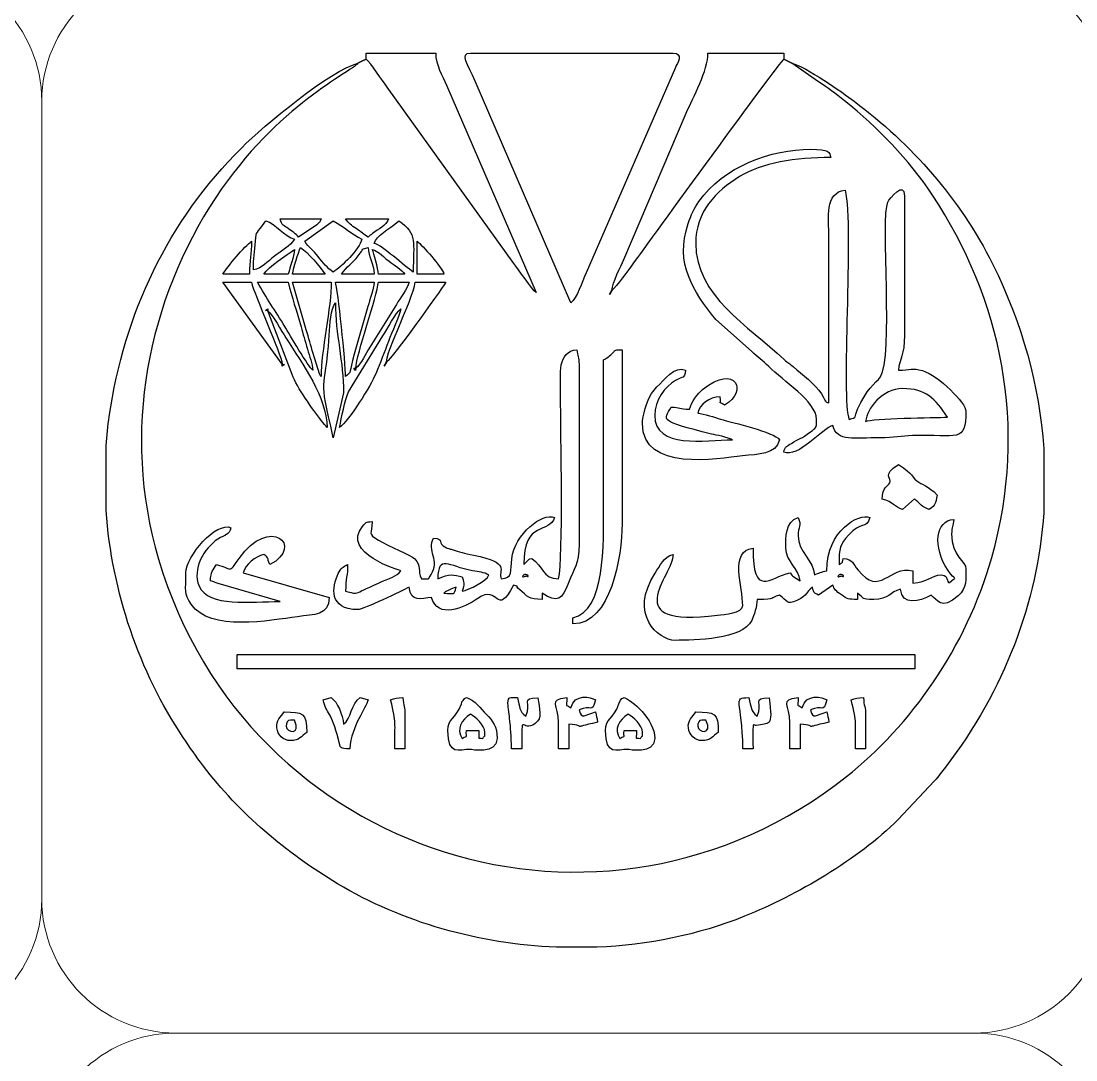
# Model space of a CAD drawing. Header units: millimetres. Extents: x -591 to 604, y 170 to 320.
# Drawn here: x 304.61 to 353.87, y 219.02 to 267.56 of the extents above; entities that cross this region are included whole.
import ezdxf

# ---------------------------------------------------------------- set-up
doc = ezdxf.new("R2010")
doc.units = ezdxf.units.MM
doc.header["$MEASUREMENT"] = 0
doc.layers.add('Layer 1', color=7, linetype='Continuous')

msp = doc.modelspace()

# ---------------------------------------------------------------- linework, layer by layer
at = {"layer": 'Layer 1', "color": 250, "lineweight": 18}
for points in [[(262.0292, 270.0725), (262.0292, 270.0725), (299.3166, 270.0725), (299.3166, 270.0725), (302.7625, 270.0725), (305.5729, 267.2621), (305.5729, 263.8162), (305.5729, 263.8162), (305.5729, 226.5288), (305.5729, 226.5288), (305.5729, 223.0829), (302.7625, 220.2725), (299.3166, 220.2725), (299.3166, 220.2725), (262.0292, 220.2725), (262.0292, 220.2725), (258.5833, 220.2725), (255.7729, 223.0829), (255.7729, 226.5288), (255.7729, 226.5288), (255.7729, 263.8162), (255.7729, 263.8162), (255.7729, 267.2621), (258.5833, 270.0725), (262.0292, 270.0725)], [(311.8292, 270.0725), (311.8292, 270.0725), (349.1166, 270.0725), (349.1166, 270.0725), (352.5625, 270.0725), (355.3729, 267.2621), (355.3729, 263.8162), (355.3729, 263.8162), (355.3729, 226.5288), (355.3729, 226.5288), (355.3729, 223.0829), (352.5625, 220.2725), (349.1166, 220.2725), (349.1166, 220.2725), (311.8292, 220.2725), (311.8292, 220.2725), (308.3833, 220.2725), (305.5729, 223.0829), (305.5729, 226.5288), (305.5729, 226.5288), (305.5729, 263.8162), (305.5729, 263.8162), (305.5729, 267.2621), (308.3833, 270.0725), (311.8292, 270.0725)], [(262.0292, 220.2725), (262.0292, 220.2725), (299.3166, 220.2725), (299.3166, 220.2725), (302.7625, 220.2725), (305.5729, 217.4621), (305.5729, 214.0162), (305.5729, 214.0162), (305.5729, 176.7288), (305.5729, 176.7288), (305.5729, 173.2829), (302.7625, 170.4725), (299.3166, 170.4725), (299.3166, 170.4725), (262.0292, 170.4725), (262.0292, 170.4725), (258.5833, 170.4725), (255.7729, 173.2829), (255.7729, 176.7288), (255.7729, 176.7288), (255.7729, 214.0162), (255.7729, 214.0162), (255.7729, 217.4621), (258.5833, 220.2725), (262.0292, 220.2725)], [(311.8292, 220.2725), (311.8292, 220.2725), (349.1166, 220.2725), (349.1166, 220.2725), (352.5625, 220.2725), (355.3729, 217.4621), (355.3729, 214.0162), (355.3729, 214.0162), (355.3729, 176.7288), (355.3729, 176.7288), (355.3729, 173.2829), (352.5625, 170.4725), (349.1166, 170.4725), (349.1166, 170.4725), (311.8292, 170.4725), (311.8292, 170.4725), (308.3833, 170.4725), (305.5729, 173.2829), (305.5729, 176.7288), (305.5729, 176.7288), (305.5729, 214.0162), (305.5729, 214.0162), (305.5729, 217.4621), (308.3833, 220.2725), (311.8292, 220.2725)]]:
    msp.add_open_spline(points, degree=3, knots=[0, 0, 0, 0, 0.125, 0.125, 0.125, 0.25, 0.25, 0.25, 0.375, 0.375, 0.375, 0.5, 0.5, 0.5, 0.625, 0.625, 0.625, 0.75, 0.75, 0.75, 0.875, 0.875, 0.875, 1, 1, 1, 1], dxfattribs=at)
at = {"layer": 'Layer 1', "color": 240}
for points, knots in [([(320.7196, 265.7787), (320.9502, 265.6096), (321.4702, 264.7777), (321.7027, 264.467), (321.7027, 264.467), (327.6232, 256.2356), (327.6232, 256.2356), (327.7936, 255.9854), (328.4925, 254.9977), (328.6561, 254.878), (328.6561, 254.878), (324.4753, 264.5622), (324.4753, 264.5622), (324.2812, 265.0163), (323.9706, 265.5037), (323.9706, 266.0656), (323.9706, 266.0656), (320.7196, 266.0656), (320.7196, 266.0656), (320.7196, 266.0656), (320.7196, 265.7787), (320.7196, 265.7787)], [0, 0, 0, 0, 0.1428571, 0.1428571, 0.1428571, 0.2857143, 0.2857143, 0.2857143, 0.4285714, 0.4285714, 0.4285714, 0.5714286, 0.5714286, 0.5714286, 0.7142857, 0.7142857, 0.7142857, 0.8571429, 0.8571429, 0.8571429, 1, 1, 1, 1]), ([(330.2816, 254.3999), (330.5687, 254.6104), (330.8157, 255.3724), (330.9919, 255.7932), (330.9919, 255.7932), (335.1667, 265.3944), (335.1667, 265.3944), (335.2563, 265.5854), (335.5591, 266.0656), (335.0625, 266.0656), (335.0625, 266.0656), (325.5963, 266.0656), (325.5963, 266.0656), (325.0735, 266.0656), (325.4796, 265.5359), (325.8138, 264.7534), (325.8138, 264.7534), (330.2816, 254.3999), (330.2816, 254.3999)], [0, 0, 0, 0, 0.1666667, 0.1666667, 0.1666667, 0.3333333, 0.3333333, 0.3333333, 0.5, 0.5, 0.5, 0.6666667, 0.6666667, 0.6666667, 0.8333333, 0.8333333, 0.8333333, 1, 1, 1, 1]), ([(332.194, 254.9736), (332.4156, 255.122), (332.9902, 255.9717), (333.205, 256.2575), (333.9037, 257.1873), (339.9305, 265.5622), (340.2261, 265.7787), (340.2261, 265.7787), (340.2261, 266.0656), (340.2261, 266.0656), (340.2261, 266.0656), (336.6881, 266.0656), (336.6881, 266.0656), (336.6881, 265.2549), (335.9991, 264.002), (335.669, 263.26), (335.669, 263.26), (332.7541, 256.4215), (332.7541, 256.4215), (332.6212, 256.0995), (332.224, 255.3346), (332.194, 254.9736)], [0, 0, 0, 0, 0.1428571, 0.1428571, 0.1428571, 0.2857143, 0.2857143, 0.2857143, 0.4285714, 0.4285714, 0.4285714, 0.5714286, 0.5714286, 0.5714286, 0.7142857, 0.7142857, 0.7142857, 0.8571429, 0.8571429, 0.8571429, 1, 1, 1, 1]), ([(340.6086, 265.5875), (340.6086, 265.5875), (341.8517, 264.727), (341.8517, 264.727), (342.3052, 264.4247), (342.6274, 264.1902), (343.0645, 263.8364), (344.6564, 262.5483), (346.0343, 261.1385), (347.1687, 259.4301), (350.3679, 254.6115), (351.6842, 248.6305), (349.9401, 242.4866), (348.7464, 238.2813), (346.1604, 234.638), (343.15, 232.2562), (331.7688, 223.2512), (315.1576, 228.4985), (311.0269, 242.4121), (309.256, 248.377), (310.5464, 254.554), (313.7008, 259.3151), (316.585, 263.6681), (320.0318, 265.1707), (320.3371, 265.5875), (319.0893, 265.2968), (315.9263, 262.6586), (314.9108, 261.6432), (311.4588, 258.1916), (309.4269, 253.9153), (308.7241, 249.0881), (308.6586, 248.6392), (308.6096, 248.1872), (308.5759, 247.7331), (308.5759, 247.7331), (308.5759, 244.6858), (308.5759, 244.6858), (308.8508, 240.8946), (310.1288, 237.1401), (312.171, 234.0897), (312.5116, 233.581), (312.7595, 233.2306), (313.1237, 232.7477), (314.7836, 230.5463), (317.0312, 228.66), (319.3861, 227.2489), (322.4029, 225.4412), (325.9899, 224.4299), (329.6087, 224.2793), (329.6087, 224.2793), (331.5016, 224.2793), (331.5016, 224.2793), (333.8773, 224.3787), (336.2263, 224.8554), (338.3957, 225.7271), (340.8467, 226.7121), (343.6903, 228.381), (345.5588, 230.2297), (345.5588, 230.2297), (347.2738, 232.0528), (347.2738, 232.0528), (347.4527, 232.2643), (347.6271, 232.4916), (347.781, 232.6928), (350.5437, 236.3041), (352.0745, 240.3925), (352.3699, 244.5787), (352.3699, 244.5787), (352.3699, 247.5939), (352.3699, 247.5939), (352.1652, 250.5065), (351.3689, 253.4224), (349.9794, 256.2167), (348.4627, 259.2669), (346.1818, 261.8047), (343.5182, 263.8118), (342.9522, 264.2384), (341.263, 265.4351), (340.6086, 265.5875)], [0, 0, 0, 0, 0.0384615, 0.0384615, 0.0384615, 0.0769231, 0.0769231, 0.0769231, 0.1153846, 0.1153846, 0.1153846, 0.1538462, 0.1538462, 0.1538462, 0.1923077, 0.1923077, 0.1923077, 0.2307692, 0.2307692, 0.2307692, 0.2692308, 0.2692308, 0.2692308, 0.3076923, 0.3076923, 0.3076923, 0.3461538, 0.3461538, 0.3461538, 0.3846154, 0.3846154, 0.3846154, 0.4230769, 0.4230769, 0.4230769, 0.4615385, 0.4615385, 0.4615385, 0.5, 0.5, 0.5, 0.5384615, 0.5384615, 0.5384615, 0.5769231, 0.5769231, 0.5769231, 0.6153846, 0.6153846, 0.6153846, 0.6538462, 0.6538462, 0.6538462, 0.6923077, 0.6923077, 0.6923077, 0.7307692, 0.7307692, 0.7307692, 0.7692308, 0.7692308, 0.7692308, 0.8076923, 0.8076923, 0.8076923, 0.8461538, 0.8461538, 0.8461538, 0.8846154, 0.8846154, 0.8846154, 0.9230769, 0.9230769, 0.9230769, 0.9615385, 0.9615385, 0.9615385, 1, 1, 1, 1]), ([(320.5283, 265.6831), (320.5283, 265.6831), (320.3371, 265.5875), (320.3371, 265.5875), (320.3371, 265.5875), (320.5283, 265.6831), (320.5283, 265.6831)], [0, 0, 0, 0, 0.5, 0.5, 0.5, 1, 1, 1, 1]), ([(320.7196, 265.7787), (320.7196, 265.7787), (320.5283, 265.6831), (320.5283, 265.6831), (320.5283, 265.6831), (320.7196, 265.7787), (320.7196, 265.7787)], [0, 0, 0, 0, 0.5, 0.5, 0.5, 1, 1, 1, 1]), ([(340.4174, 265.6831), (340.4174, 265.6831), (340.2261, 265.7787), (340.2261, 265.7787), (340.2261, 265.7787), (340.4174, 265.6831), (340.4174, 265.6831)], [0, 0, 0, 0, 0.5, 0.5, 0.5, 1, 1, 1, 1]), ([(340.6086, 265.5875), (340.6086, 265.5875), (340.4174, 265.6831), (340.4174, 265.6831), (340.4174, 265.6831), (340.6086, 265.5875), (340.6086, 265.5875)], [0, 0, 0, 0, 0.5, 0.5, 0.5, 1, 1, 1, 1]), ([(341.756, 248.9495), (341.756, 248.486), (341.741, 248.5803), (341.4767, 248.3682), (341.0403, 248.0179), (340.934, 248.0425), (340.5834, 247.8272), (340.3701, 247.6963), (340.2963, 247.6824), (340.2261, 247.4195), (340.8836, 247.1155), (342.0517, 248.5373), (342.5209, 248.6626), (342.7028, 247.8823), (343.5482, 248.0929), (344.7205, 248.0886), (345.3836, 248.0862), (345.7131, 248.1716), (346.2471, 248.1877), (348.3328, 248.2501), (348.7364, 247.8229), (348.7364, 249.3319), (348.7364, 249.689), (347.4728, 251.0026), (346.7039, 251.2268), (346.2175, 251.3686), (346.1521, 251.2443), (345.5808, 251.2443), (345.6242, 251.7662), (345.8677, 251.9736), (345.8677, 252.87), (345.8677, 252.87), (345.8677, 259.3721), (345.8677, 259.3721), (345.8677, 260.1439), (345.1635, 259.2628), (345.0864, 259.1017), (344.7469, 258.3923), (345.363, 251.7926), (344.7411, 250.9368), (344.5056, 250.6128), (344.0721, 250.3596), (343.6739, 249.422), (343.502, 249.0171), (343.6838, 249.0558), (343.286, 248.9495), (342.8744, 249.8073), (343.5002, 257.9185), (343.0947, 259.6589), (342.1349, 259.5791), (342.3294, 258.2296), (342.3297, 257.7466), (342.3297, 257.7466), (342.3297, 249.7144), (342.3297, 249.7144), (342.1248, 249.7971), (342.2418, 249.7253), (341.9842, 250.1339), (341.6935, 250.5949), (341.0948, 251.0529), (340.6746, 251.406), (340.4811, 251.5687), (340.4428, 251.5644), (340.2492, 251.7456), (338.5456, 253.3403), (336.1144, 254.721), (336.1144, 257.1728), (336.1144, 258.6435), (337.0426, 259.6092), (338.1611, 260.2897), (339.2008, 260.9222), (340.7764, 261.189), (342.4254, 261.189), (342.3568, 261.4456), (342.3755, 261.5715), (341.4692, 261.5715), (339.6711, 261.5715), (337.3887, 260.7647), (336.2651, 259.1259), (336.0345, 258.7895), (335.9036, 258.5163), (335.763, 258.0981), (335.1295, 256.2133), (335.9884, 254.9585), (337.055, 253.6192), (337.055, 253.6192), (338.7202, 252.129), (338.7202, 252.129), (339.0266, 251.8369), (339.2293, 251.7192), (339.5322, 251.4111), (340.1708, 250.762), (341.756, 249.7869), (341.756, 248.9495)], [0, 0, 0, 0, 0.0322581, 0.0322581, 0.0322581, 0.0645161, 0.0645161, 0.0645161, 0.0967742, 0.0967742, 0.0967742, 0.1290323, 0.1290323, 0.1290323, 0.1612903, 0.1612903, 0.1612903, 0.1935484, 0.1935484, 0.1935484, 0.2258065, 0.2258065, 0.2258065, 0.2580645, 0.2580645, 0.2580645, 0.2903226, 0.2903226, 0.2903226, 0.3225806, 0.3225806, 0.3225806, 0.3548387, 0.3548387, 0.3548387, 0.3870968, 0.3870968, 0.3870968, 0.4193548, 0.4193548, 0.4193548, 0.4516129, 0.4516129, 0.4516129, 0.483871, 0.483871, 0.483871, 0.516129, 0.516129, 0.516129, 0.5483871, 0.5483871, 0.5483871, 0.5806452, 0.5806452, 0.5806452, 0.6129032, 0.6129032, 0.6129032, 0.6451613, 0.6451613, 0.6451613, 0.6774194, 0.6774194, 0.6774194, 0.7096774, 0.7096774, 0.7096774, 0.7419355, 0.7419355, 0.7419355, 0.7741935, 0.7741935, 0.7741935, 0.8064516, 0.8064516, 0.8064516, 0.8387097, 0.8387097, 0.8387097, 0.8709677, 0.8709677, 0.8709677, 0.9032258, 0.9032258, 0.9032258, 0.9354839, 0.9354839, 0.9354839, 0.9677419, 0.9677419, 0.9677419, 1, 1, 1, 1]), ([(315.4605, 255.9298), (315.8675, 256.0246), (316.1042, 256.3187), (316.4437, 256.5721), (316.7833, 256.8254), (317.1565, 257.0409), (317.3729, 257.3641), (316.9133, 257.4869), (316.4937, 258.102), (316.0343, 258.2246), (315.5788, 257.5447), (315.603, 257.8277), (315.5524, 257.2723), (315.5083, 256.7869), (315.4605, 256.4771), (315.4605, 255.9298)], [0, 0, 0, 0, 0.2, 0.2, 0.2, 0.4, 0.4, 0.4, 0.6, 0.6, 0.6, 0.8, 0.8, 0.8, 1, 1, 1, 1]), ([(317.5642, 257.4597), (317.5642, 257.4597), (318.414, 258.0442), (318.414, 258.0442), (318.5573, 258.1789), (318.5375, 258.1037), (318.616, 258.3203), (318.616, 258.3203), (316.7036, 258.3203), (316.7036, 258.3203), (316.7884, 258.0024), (316.8634, 258.0212), (317.0983, 257.8546), (317.2777, 257.7275), (317.4404, 257.6285), (317.5642, 257.4597)], [0, 0, 0, 0, 0.2, 0.2, 0.2, 0.4, 0.4, 0.4, 0.6, 0.6, 0.6, 0.8, 0.8, 0.8, 1, 1, 1, 1]), ([(317.8511, 257.2685), (318.0452, 256.9785), (318.2475, 256.8596), (318.48, 256.5588), (318.7187, 256.2499), (318.887, 256.0368), (319.1897, 255.8342), (319.5705, 256.0891), (320.401, 256.8875), (320.5283, 257.3641), (320.0099, 257.6384), (319.7081, 257.9505), (319.1897, 258.2246), (319.1897, 258.2246), (317.8511, 257.2685), (317.8511, 257.2685)], [0, 0, 0, 0, 0.2, 0.2, 0.2, 0.4, 0.4, 0.4, 0.6, 0.6, 0.6, 0.8, 0.8, 0.8, 1, 1, 1, 1]), ([(320.8152, 257.4597), (320.8152, 257.4597), (320.9179, 257.5482), (320.9179, 257.5482), (320.9328, 257.5606), (321.0014, 257.6186), (321.022, 257.6355), (321.2782, 257.8437), (321.6527, 257.9922), (321.7714, 258.3203), (321.7714, 258.3203), (319.7634, 258.3203), (319.7634, 258.3203), (319.9153, 258.0935), (320.0178, 258.0195), (320.2594, 257.8602), (320.4908, 257.7077), (320.6163, 257.5928), (320.8152, 257.4597)], [0, 0, 0, 0, 0.1666667, 0.1666667, 0.1666667, 0.3333333, 0.3333333, 0.3333333, 0.5, 0.5, 0.5, 0.6666667, 0.6666667, 0.6666667, 0.8333333, 0.8333333, 0.8333333, 1, 1, 1, 1]), ([(321.1021, 257.1728), (321.4744, 257.0734), (322.5168, 256.1035), (322.9188, 255.8342), (322.9188, 257.2135), (323.1347, 257.632), (322.2495, 258.2246), (321.7571, 257.7967), (321.2, 257.5394), (321.1021, 257.1728)], [0, 0, 0, 0, 0.3333333, 0.3333333, 0.3333333, 0.6666667, 0.6666667, 0.6666667, 1, 1, 1, 1]), ([(314.0263, 255.7386), (314.0263, 255.7386), (315.2693, 255.7386), (315.2693, 255.7386), (315.2693, 256.4073), (315.3649, 256.6528), (315.3649, 257.2685), (315.0453, 257.0546), (314.2566, 256.0827), (314.0263, 255.7386)], [0, 0, 0, 0, 0.3333333, 0.3333333, 0.3333333, 0.6666667, 0.6666667, 0.6666667, 1, 1, 1, 1]), ([(323.1101, 255.7386), (323.1101, 255.7386), (324.3531, 255.7386), (324.3531, 255.7386), (324.268, 256.0573), (323.3319, 257.106), (323.1101, 257.2685), (323.1101, 257.2685), (323.1101, 255.7386), (323.1101, 255.7386)], [0, 0, 0, 0, 0.3333333, 0.3333333, 0.3333333, 0.6666667, 0.6666667, 0.6666667, 1, 1, 1, 1]), ([(315.9386, 255.7386), (315.9386, 255.7386), (317.086, 255.7386), (317.086, 255.7386), (317.1702, 256.0995), (317.3438, 256.5367), (317.3729, 256.886), (317.0141, 256.6458), (316.1593, 256.0679), (315.9386, 255.7386)], [0, 0, 0, 0, 0.3333333, 0.3333333, 0.3333333, 0.6666667, 0.6666667, 0.6666667, 1, 1, 1, 1]), ([(317.2773, 255.7386), (317.2773, 255.7386), (318.8072, 255.7386), (318.8072, 255.7386), (318.5827, 256.0737), (317.9956, 256.7568), (317.6598, 256.9816), (317.5315, 256.7145), (317.353, 256.0634), (317.2773, 255.7386)], [0, 0, 0, 0, 0.3333333, 0.3333333, 0.3333333, 0.6666667, 0.6666667, 0.6666667, 1, 1, 1, 1]), ([(319.5722, 255.7386), (319.5722, 255.7386), (321.1021, 255.7386), (321.1021, 255.7386), (321.0607, 256.2354), (320.853, 256.5277), (320.8152, 256.9816), (320.4852, 256.8935), (320.6474, 256.9722), (320.3506, 256.5857), (320.105, 256.266), (319.8007, 256.0798), (319.5722, 255.7386)], [0, 0, 0, 0, 0.25, 0.25, 0.25, 0.5, 0.5, 0.5, 0.75, 0.75, 0.75, 1, 1, 1, 1]), ([(321.2934, 255.7386), (321.2934, 255.7386), (322.5363, 255.7386), (322.5363, 255.7386), (322.3888, 255.9402), (322.0334, 256.1614), (321.7979, 256.3388), (321.3521, 256.6747), (321.3151, 256.8037), (321.0065, 256.886), (321.0967, 256.6979), (321.2714, 256.0025), (321.2934, 255.7386)], [0, 0, 0, 0, 0.25, 0.25, 0.25, 0.5, 0.5, 0.5, 0.75, 0.75, 0.75, 1, 1, 1, 1]), ([(316.7992, 251.5313), (316.7584, 252.0214), (315.5091, 254.7372), (315.3649, 255.356), (315.3649, 255.356), (314.0263, 255.356), (314.0263, 255.356), (314.0263, 255.356), (316.7992, 251.5313), (316.7992, 251.5313)], [0, 0, 0, 0, 0.3333333, 0.3333333, 0.3333333, 0.6666667, 0.6666667, 0.6666667, 1, 1, 1, 1]), ([(318.2335, 251.2443), (318.2082, 251.548), (318.0728, 251.913), (317.9799, 252.2338), (317.8716, 252.6078), (317.7684, 252.9603), (317.6806, 253.2731), (317.4825, 253.9783), (317.2441, 254.6774), (317.086, 255.356), (317.086, 255.356), (315.6518, 255.356), (315.6518, 255.356), (316.0382, 254.6256), (316.4935, 254.0096), (316.9257, 253.2833), (317.131, 252.9382), (318.0357, 251.3892), (318.2335, 251.2443)], [0, 0, 0, 0, 0.1666667, 0.1666667, 0.1666667, 0.3333333, 0.3333333, 0.3333333, 0.5, 0.5, 0.5, 0.6666667, 0.6666667, 0.6666667, 0.8333333, 0.8333333, 0.8333333, 1, 1, 1, 1]), ([(318.616, 250.9576), (318.616, 252.0683), (319.094, 254.2569), (319.094, 255.356), (319.094, 255.356), (317.2773, 255.356), (317.2773, 255.356), (317.2773, 255.356), (317.9259, 253.1361), (317.9259, 253.1361), (318.041, 252.7262), (318.1295, 252.4169), (318.2447, 252.0206), (318.2447, 252.0206), (318.5462, 251.0789), (318.5462, 251.0789), (318.5544, 251.0624), (318.574, 251.031), (318.5808, 251.018), (318.5877, 251.0049), (318.6026, 250.9766), (318.616, 250.9576)], [0, 0, 0, 0, 0.1428571, 0.1428571, 0.1428571, 0.2857143, 0.2857143, 0.2857143, 0.4285714, 0.4285714, 0.4285714, 0.5714286, 0.5714286, 0.5714286, 0.7142857, 0.7142857, 0.7142857, 0.8571429, 0.8571429, 0.8571429, 1, 1, 1, 1]), ([(319.7634, 250.9576), (320.0617, 251.176), (319.9147, 251.0874), (320.1666, 251.9886), (320.1666, 251.9886), (320.8039, 254.2198), (320.8039, 254.2198), (320.8985, 254.5439), (321.0748, 255.029), (321.1021, 255.356), (321.1021, 255.356), (319.2853, 255.356), (319.2853, 255.356), (319.4034, 255.11), (319.7634, 251.513), (319.7634, 250.9576)], [0, 0, 0, 0, 0.2, 0.2, 0.2, 0.4, 0.4, 0.4, 0.6, 0.6, 0.6, 0.8, 0.8, 0.8, 1, 1, 1, 1]), ([(320.2415, 251.3399), (320.4759, 251.5117), (320.7085, 252.0235), (320.8923, 252.3148), (320.8923, 252.3148), (322.1353, 254.3228), (322.1353, 254.3228), (322.319, 254.6145), (322.6399, 255.0278), (322.7276, 255.356), (322.7276, 255.356), (321.2934, 255.356), (321.2934, 255.356), (321.2408, 254.724), (320.2553, 251.9594), (320.2415, 251.3399)], [0, 0, 0, 0, 0.2, 0.2, 0.2, 0.4, 0.4, 0.4, 0.6, 0.6, 0.6, 0.8, 0.8, 0.8, 1, 1, 1, 1]), ([(321.6758, 251.6269), (321.9455, 251.8074), (324.1224, 254.8687), (324.4489, 255.356), (324.4489, 255.356), (323.0145, 255.356), (323.0145, 255.356), (322.982, 254.9663), (322.5025, 253.885), (322.3589, 253.5256), (322.1777, 253.0723), (321.7144, 252.0902), (321.6758, 251.6269)], [0, 0, 0, 0, 0.25, 0.25, 0.25, 0.5, 0.5, 0.5, 0.75, 0.75, 0.75, 1, 1, 1, 1]), ([(332.194, 254.9736), (332.194, 254.9736), (332.084, 254.7872), (332.084, 254.7872), (332.084, 254.7872), (332.194, 254.9736), (332.194, 254.9736)], [0, 0, 0, 0, 0.5, 0.5, 0.5, 1, 1, 1, 1]), ([(319.1897, 248.0889), (319.1897, 248.0889), (319.6678, 250.1925), (319.6678, 250.1925), (319.6678, 251.6315), (319.2853, 252.9305), (319.2853, 254.3999), (319.0604, 254.0761), (319.0395, 253.4323), (319.0018, 252.8666), (318.8087, 249.9816), (318.4616, 251.2142), (319.1897, 248.0889)], [0, 0, 0, 0, 0.25, 0.25, 0.25, 0.5, 0.5, 0.5, 0.75, 0.75, 0.75, 1, 1, 1, 1]), ([(316.1299, 254.0174), (316.1299, 254.0174), (316.1299, 254.113), (316.1299, 254.113), (316.1299, 254.113), (316.0183, 254.0333), (316.0183, 254.0333), (316.0183, 254.0333), (316.1299, 254.0174), (316.1299, 254.0174)], [0, 0, 0, 0, 0.3333333, 0.3333333, 0.3333333, 0.6666667, 0.6666667, 0.6666667, 1, 1, 1, 1]), ([(316.1299, 254.0174), (316.1299, 254.0174), (317.2624, 251.0383), (317.2624, 251.0383), (317.5034, 250.4315), (318.2056, 249.4434), (318.6415, 248.8793), (318.7354, 248.7581), (318.8182, 248.6644), (318.9028, 248.567), (318.8711, 249.9936), (317.7738, 251.5132), (316.9717, 252.7556), (316.772, 253.0649), (316.3592, 253.8493), (316.1299, 254.0174)], [0, 0, 0, 0, 0.2, 0.2, 0.2, 0.4, 0.4, 0.4, 0.6, 0.6, 0.6, 0.8, 0.8, 0.8, 1, 1, 1, 1]), ([(319.4766, 248.567), (319.908, 248.8832), (320.949, 250.5167), (321.1707, 251.0802), (321.3823, 251.6177), (321.5751, 252.0804), (321.7603, 252.5942), (321.9314, 253.0696), (322.2384, 253.6549), (322.3451, 254.113), (322.1153, 253.9446), (321.7035, 253.161), (321.5033, 252.8513), (321.5033, 252.8513), (319.9045, 250.2426), (319.9045, 250.2426), (319.7073, 249.827), (319.5882, 249.0466), (319.4766, 248.567)], [0, 0, 0, 0, 0.1666667, 0.1666667, 0.1666667, 0.3333333, 0.3333333, 0.3333333, 0.5, 0.5, 0.5, 0.6666667, 0.6666667, 0.6666667, 0.8333333, 0.8333333, 0.8333333, 1, 1, 1, 1]), ([(329.7079, 241.4911), (328.9415, 241.5081), (328.9967, 242.0912), (328.4649, 242.4473), (328.2908, 242.4007), (328.368, 242.4274), (328.2703, 242.3549), (328.2703, 242.3549), (328.0824, 242.1605), (328.0824, 242.1605), (328.0824, 244.2652), (329.3095, 243.5842), (329.5167, 244.3597), (328.9532, 244.6202), (327.6608, 243.5889), (327.5219, 242.4339), (327.4537, 241.8663), (327.5842, 241.5371), (327.0306, 241.4911), (326.8678, 241.8852), (327.5304, 242.261), (325.7472, 242.5982), (325.2762, 242.6871), (325.1148, 242.7497), (324.6886, 242.8783), (324.6835, 242.8798), (324.4815, 242.9421), (324.4709, 242.9475), (323.9776, 243.1959), (324.4345, 243.3423), (323.8752, 243.4035), (323.5476, 242.8205), (324.1822, 242.3368), (323.7604, 241.7039), (323.5796, 241.4326), (323.7126, 241.5002), (323.3014, 241.4911), (323.1134, 241.8829), (323.3213, 242.095), (322.9914, 242.4241), (322.805, 242.6101), (321.7862, 243.0026), (321.2917, 243.3086), (320.767, 243.6335), (320.9931, 243.5706), (321.0065, 244.1685), (320.6827, 244.1415), (320.732, 244.1611), (320.5562, 243.9493), (319.5183, 242.6975), (322.3183, 241.8757), (322.3451, 241.8736), (322.1359, 241.5879), (321.849, 241.552), (321.2959, 241.2971), (320.0547, 240.7253), (320.3505, 240.7806), (319.7634, 240.9174), (319.7634, 241.4979), (319.8591, 241.6835), (319.8591, 242.1605), (319.6293, 242.0389), (319.5504, 242.0046), (319.4199, 241.7387), (319.1249, 241.1373), (318.9608, 240.0567), (320.3371, 240.0567), (320.5748, 240.0567), (322.4251, 240.9485), (322.7276, 241.1085), (322.7894, 240.3655), (323.3026, 240.5908), (323.7794, 240.6304), (324.0551, 239.598), (325.2936, 240.1298), (325.9396, 240.579), (326.9524, 241.2832), (326.7728, 239.6329), (327.6043, 241.2041), (327.9728, 241.0708), (327.6263, 241.222), (327.8777, 240.9994), (328.2487, 240.6709), (328.3321, 240.5348), (328.943, 240.5348), (328.943, 240.5348), (328.943, 240.8216), (328.943, 240.8216), (329.6633, 240.3391), (329.8714, 240.5447), (330.1736, 241.3121), (330.4347, 241.9752), (330.6641, 242.1724), (330.6641, 243.1166), (330.6641, 243.1166), (330.6641, 251.5313), (330.6641, 251.5313), (330.6641, 251.861), (330.5934, 251.9015), (330.5685, 252.2006), (329.6403, 252.1234), (329.8034, 251.0883), (329.8035, 250.0969), (329.8037, 248.2505), (329.9429, 242.4997), (329.7079, 241.4911)], [0, 0, 0, 0, 0.0285714, 0.0285714, 0.0285714, 0.0571429, 0.0571429, 0.0571429, 0.0857143, 0.0857143, 0.0857143, 0.1142857, 0.1142857, 0.1142857, 0.1428571, 0.1428571, 0.1428571, 0.1714286, 0.1714286, 0.1714286, 0.2, 0.2, 0.2, 0.2285714, 0.2285714, 0.2285714, 0.2571429, 0.2571429, 0.2571429, 0.2857143, 0.2857143, 0.2857143, 0.3142857, 0.3142857, 0.3142857, 0.3428571, 0.3428571, 0.3428571, 0.3714286, 0.3714286, 0.3714286, 0.4, 0.4, 0.4, 0.4285714, 0.4285714, 0.4285714, 0.4571429, 0.4571429, 0.4571429, 0.4857143, 0.4857143, 0.4857143, 0.5142857, 0.5142857, 0.5142857, 0.5428571, 0.5428571, 0.5428571, 0.5714286, 0.5714286, 0.5714286, 0.6, 0.6, 0.6, 0.6285714, 0.6285714, 0.6285714, 0.6571429, 0.6571429, 0.6571429, 0.6857143, 0.6857143, 0.6857143, 0.7142857, 0.7142857, 0.7142857, 0.7428571, 0.7428571, 0.7428571, 0.7714286, 0.7714286, 0.7714286, 0.8, 0.8, 0.8, 0.8285714, 0.8285714, 0.8285714, 0.8571429, 0.8571429, 0.8571429, 0.8857143, 0.8857143, 0.8857143, 0.9142857, 0.9142857, 0.9142857, 0.9428571, 0.9428571, 0.9428571, 0.9714286, 0.9714286, 0.9714286, 1, 1, 1, 1]), ([(331.8115, 251.7225), (331.8115, 249.4913), (331.8115, 247.2602), (331.8115, 245.0291), (331.8115, 243.0472), (331.8967, 240.0283), (330.3773, 239.6742), (330.3773, 239.6742), (330.3773, 239.3873), (330.3773, 239.3873), (332.1528, 239.3873), (332.6721, 242.5273), (332.6721, 244.0728), (332.6721, 244.0728), (332.6721, 252.2006), (332.6721, 252.2006), (332.2106, 252.1903), (332.4296, 252.1958), (332.1936, 252.0096), (332.1918, 252.0082), (332.114, 251.9342), (332.0396, 251.877), (331.9344, 251.7959), (331.8946, 251.778), (331.8115, 251.7225)], [0, 0, 0, 0, 0.125, 0.125, 0.125, 0.25, 0.25, 0.25, 0.375, 0.375, 0.375, 0.5, 0.5, 0.5, 0.625, 0.625, 0.625, 0.75, 0.75, 0.75, 0.875, 0.875, 0.875, 1, 1, 1, 1]), ([(316.7992, 251.5313), (316.7992, 251.5313), (316.7992, 251.4357), (316.7992, 251.4357), (316.7992, 251.4357), (316.9108, 251.5154), (316.9108, 251.5154), (316.9108, 251.5154), (316.7992, 251.5313), (316.7992, 251.5313)], [0, 0, 0, 0, 0.3333333, 0.3333333, 0.3333333, 0.6666667, 0.6666667, 0.6666667, 1, 1, 1, 1]), ([(320.2415, 251.3399), (320.2415, 251.3399), (320.1459, 251.3399), (320.1459, 251.3399), (320.1459, 251.3399), (320.2256, 251.2285), (320.2256, 251.2285), (320.2256, 251.2285), (320.2415, 251.3399), (320.2415, 251.3399)], [0, 0, 0, 0, 0.3333333, 0.3333333, 0.3333333, 0.6666667, 0.6666667, 0.6666667, 1, 1, 1, 1]), ([(321.6758, 251.6269), (321.6758, 251.6269), (321.5658, 251.4403), (321.5658, 251.4403), (321.5658, 251.4403), (321.6758, 251.6269), (321.6758, 251.6269)], [0, 0, 0, 0, 0.5, 0.5, 0.5, 1, 1, 1, 1]), ([(333.6282, 248.7582), (333.6282, 246.4664), (337.1497, 247.12), (338.2968, 247.2452), (339.0581, 247.3285), (339.8474, 247.2916), (340.0349, 247.9932), (339.7614, 248.3665), (337.8438, 248.7844), (337.2736, 248.9612), (337.0211, 249.0396), (336.499, 249.2123), (336.21, 249.2363), (336.3231, 249.66), (336.7195, 249.9892), (337.2618, 250.0013), (337.2989, 249.5572), (337.1594, 249.8341), (337.4532, 249.6187), (338.5952, 250.2232), (337.9828, 251.5947), (336.4383, 250.3468), (336.2055, 250.159), (335.9006, 249.7412), (335.8277, 249.4275), (335.347, 249.4275), (335.3995, 249.5136), (334.967, 249.5232), (334.6232, 248.8736), (334.3384, 248.901), (336.8576, 248.2583), (336.9947, 248.2234), (337.1153, 248.2107), (337.3368, 248.1638), (337.3368, 248.1638), (337.772, 248.0252), (337.772, 248.0252), (337.7861, 248.0191), (337.8155, 248.006), (337.8357, 247.9932), (336.541, 247.9932), (334.202, 247.5294), (334.202, 249.1407), (334.202, 249.8393), (334.6729, 250.4754), (335.1635, 250.761), (335.5371, 250.9785), (335.5898, 250.8188), (335.6363, 251.2443), (335.149, 251.4698), (334.6167, 250.7689), (334.305, 250.4721), (334.305, 250.4721), (334.0456, 250.1578), (334.0456, 250.1578), (333.8266, 249.8085), (333.6282, 249.0962), (333.6282, 248.7582)], [0, 0, 0, 0, 0.0526316, 0.0526316, 0.0526316, 0.1052632, 0.1052632, 0.1052632, 0.1578947, 0.1578947, 0.1578947, 0.2105263, 0.2105263, 0.2105263, 0.2631579, 0.2631579, 0.2631579, 0.3157895, 0.3157895, 0.3157895, 0.3684211, 0.3684211, 0.3684211, 0.4210526, 0.4210526, 0.4210526, 0.4736842, 0.4736842, 0.4736842, 0.5263158, 0.5263158, 0.5263158, 0.5789474, 0.5789474, 0.5789474, 0.6315789, 0.6315789, 0.6315789, 0.6842105, 0.6842105, 0.6842105, 0.7368421, 0.7368421, 0.7368421, 0.7894737, 0.7894737, 0.7894737, 0.8421053, 0.8421053, 0.8421053, 0.8947368, 0.8947368, 0.8947368, 0.9473684, 0.9473684, 0.9473684, 1, 1, 1, 1]), ([(344.0509, 248.8538), (344.1003, 249.4482), (344.842, 250.3839), (345.772, 250.3839), (346.8821, 250.3839), (347.2813, 249.9327), (347.8757, 249.045), (347.2883, 249.045), (344.3239, 248.985), (344.0509, 248.8538)], [0, 0, 0, 0, 0.3333333, 0.3333333, 0.3333333, 0.6666667, 0.6666667, 0.6666667, 1, 1, 1, 1]), ([(344.8158, 245.2203), (345.3692, 245.0913), (345.3856, 244.8453), (345.772, 244.7422), (345.772, 244.7422), (346.3279, 245.2389), (346.3279, 245.2389), (346.5553, 245.0381), (346.7063, 244.8245), (347.0151, 244.7422), (347.3416, 244.9608), (347.2955, 244.9736), (347.3975, 245.4115), (346.9742, 245.8577), (346.666, 245.887), (346.4402, 246.0797), (346.1635, 246.3154), (346.3261, 246.3467), (345.5808, 246.8458), (344.7874, 246.3145), (345.2959, 246.2234), (345.1733, 245.9833), (345.0814, 245.8038), (344.8287, 245.7937), (344.8158, 245.2203)], [0, 0, 0, 0, 0.125, 0.125, 0.125, 0.25, 0.25, 0.25, 0.375, 0.375, 0.375, 0.5, 0.5, 0.5, 0.625, 0.625, 0.625, 0.75, 0.75, 0.75, 0.875, 0.875, 0.875, 1, 1, 1, 1]), ([(312.305, 241.778), (312.305, 240.9362), (312.2014, 240.8412), (312.5558, 240.3075), (313.4185, 239.0086), (316.2465, 239.5564), (317.5099, 239.7285), (318.3067, 239.837), (318.9792, 239.771), (318.9985, 240.6304), (318.9985, 240.6304), (314.9825, 241.778), (314.9825, 241.778), (315.0923, 242.1894), (315.5289, 242.5291), (315.9386, 242.6385), (316.2545, 242.4071), (316.0459, 242.5344), (316.2255, 242.1605), (317.8735, 243.0325), (316.215, 244.4894), (314.7908, 242.4476), (314.2581, 241.6841), (314.4999, 241.9833), (313.7393, 242.1605), (313.5649, 241.8998), (313.4624, 241.8409), (313.4524, 241.3955), (313.8074, 241.3127), (313.4825, 241.3742), (313.8092, 241.274), (313.8092, 241.274), (316.7036, 240.4392), (316.7036, 240.4392), (315.3306, 240.4392), (313.3525, 240.159), (312.9227, 241.1551), (312.5769, 241.9563), (313.1529, 242.9319), (313.7935, 243.3492), (314.1471, 243.5795), (314.3113, 243.5166), (314.4088, 243.8816), (313.7211, 244.1996), (312.305, 242.5441), (312.305, 241.778)], [0, 0, 0, 0, 0.0666667, 0.0666667, 0.0666667, 0.1333333, 0.1333333, 0.1333333, 0.2, 0.2, 0.2, 0.2666667, 0.2666667, 0.2666667, 0.3333333, 0.3333333, 0.3333333, 0.4, 0.4, 0.4, 0.4666667, 0.4666667, 0.4666667, 0.5333333, 0.5333333, 0.5333333, 0.6, 0.6, 0.6, 0.6666667, 0.6666667, 0.6666667, 0.7333333, 0.7333333, 0.7333333, 0.8, 0.8, 0.8, 0.8666667, 0.8666667, 0.8666667, 0.9333333, 0.9333333, 0.9333333, 1, 1, 1, 1]), ([(342.2341, 241.8736), (342.0024, 241.8195), (341.8504, 241.7735), (341.6604, 241.6822), (341.646, 242.3271), (340.8954, 242.7548), (340.8954, 243.4991), (340.8954, 243.9648), (341.0863, 243.9618), (340.8954, 244.3597), (340.3028, 244.2014), (340.3217, 243.3991), (340.3217, 242.9254), (340.3217, 242.3293), (340.9427, 241.9779), (340.9911, 241.3955), (340.9911, 241.3955), (340.6465, 241.6246), (340.6465, 241.6246), (340.5916, 241.6789), (340.5328, 241.7591), (340.5129, 241.778), (339.5468, 241.5529), (338.7918, 240.5775), (338.7918, 242.9254), (337.6788, 242.8328), (338.3136, 241.0626), (338.3136, 240.2479), (338.3136, 239.8866), (337.4448, 239.837), (337.1382, 239.7979), (332.403, 239.1935), (335.0402, 241.6301), (335.0625, 242.6385), (334.6234, 242.5213), (334.4473, 242.1122), (334.2193, 241.7607), (332.9805, 239.8518), (334.3493, 238.6224), (335.1582, 238.6224), (336.0625, 238.6224), (338.2994, 238.6567), (338.7281, 239.5467), (338.8469, 239.7933), (338.9759, 240.2148), (338.9831, 240.5348), (339.9693, 240.5348), (339.4844, 240.5978), (340.0349, 240.7262), (340.4143, 240.472), (340.3516, 240.2626), (340.8336, 240.4888), (341.4119, 240.7606), (341.2173, 240.8539), (341.5648, 241.1085), (341.654, 240.7745), (341.6012, 240.8938), (341.8517, 240.7262), (341.8517, 240.7262), (342.5209, 241.2041), (342.5209, 241.2041), (342.5758, 240.9989), (342.6691, 240.9244), (342.9215, 240.7441), (343.1955, 240.5482), (343.222, 240.5348), (343.6684, 240.5348), (343.6684, 240.5348), (343.6684, 240.8216), (343.6684, 240.8216), (344.0529, 240.5641), (343.7845, 240.5348), (344.4334, 240.5348), (345.1491, 240.5348), (345.1733, 240.8786), (345.6764, 241.0129), (345.7429, 240.2141), (346.5678, 240.4389), (347.1107, 240.7262), (347.3869, 240.5411), (347.5791, 239.9879), (348.3725, 240.7073), (348.7844, 241.0806), (348.7364, 241.4878), (348.7364, 241.9692), (348.7364, 242.3071), (348.0669, 242.5414), (348.0669, 243.5948), (348.0669, 243.9244), (348.1376, 243.9649), (348.1625, 244.2641), (347.3277, 244.2454), (347.1544, 242.9916), (347.9, 241.89), (348.2509, 241.3714), (348.3133, 241.6283), (348.0623, 241.3982), (347.7621, 241.1232), (348.0231, 241.6822), (347.5888, 241.6822), (347.1106, 241.6822), (346.9549, 241.3155), (346.2501, 241.2999), (346.2501, 241.2999), (346.2501, 241.8736), (346.2501, 241.8736), (345.1377, 242.1327), (344.7266, 240.6206), (343.6966, 241.9017), (343.4448, 242.2152), (343.4767, 242.4076), (342.9991, 242.4473), (342.9322, 242.1677), (343.0114, 242.3095), (342.8078, 242.1605), (342.8078, 242.9375), (342.8541, 243.1033), (343.2455, 243.5396), (343.8218, 244.1826), (344.094, 243.8046), (344.2421, 244.3597), (343.7656, 244.58), (342.2341, 243.7768), (342.2341, 241.8736)], [0, 0, 0, 0, 0.0243902, 0.0243902, 0.0243902, 0.0487805, 0.0487805, 0.0487805, 0.0731707, 0.0731707, 0.0731707, 0.097561, 0.097561, 0.097561, 0.1219512, 0.1219512, 0.1219512, 0.1463415, 0.1463415, 0.1463415, 0.1707317, 0.1707317, 0.1707317, 0.195122, 0.195122, 0.195122, 0.2195122, 0.2195122, 0.2195122, 0.2439024, 0.2439024, 0.2439024, 0.2682927, 0.2682927, 0.2682927, 0.2926829, 0.2926829, 0.2926829, 0.3170732, 0.3170732, 0.3170732, 0.3414634, 0.3414634, 0.3414634, 0.3658537, 0.3658537, 0.3658537, 0.3902439, 0.3902439, 0.3902439, 0.4146341, 0.4146341, 0.4146341, 0.4390244, 0.4390244, 0.4390244, 0.4634146, 0.4634146, 0.4634146, 0.4878049, 0.4878049, 0.4878049, 0.5121951, 0.5121951, 0.5121951, 0.5365854, 0.5365854, 0.5365854, 0.5609756, 0.5609756, 0.5609756, 0.5853659, 0.5853659, 0.5853659, 0.6097561, 0.6097561, 0.6097561, 0.6341463, 0.6341463, 0.6341463, 0.6585366, 0.6585366, 0.6585366, 0.6829268, 0.6829268, 0.6829268, 0.7073171, 0.7073171, 0.7073171, 0.7317073, 0.7317073, 0.7317073, 0.7560976, 0.7560976, 0.7560976, 0.7804878, 0.7804878, 0.7804878, 0.804878, 0.804878, 0.804878, 0.8292683, 0.8292683, 0.8292683, 0.8536585, 0.8536585, 0.8536585, 0.8780488, 0.8780488, 0.8780488, 0.902439, 0.902439, 0.902439, 0.9268293, 0.9268293, 0.9268293, 0.9512195, 0.9512195, 0.9512195, 0.9756098, 0.9756098, 0.9756098, 1, 1, 1, 1]), ([(324.0663, 241.4911), (324.0925, 242.6661), (324.5472, 242.0815), (325.6905, 241.8721), (326.0007, 241.8153), (326.2084, 241.8015), (326.4569, 241.6822), (326.3466, 241.3779), (325.5218, 240.989), (325.2137, 240.9174), (325.3157, 241.3552), (325.3157, 241.1487), (325.2137, 241.5868), (324.8271, 241.6893), (324.6128, 241.7533), (324.0663, 241.4911)], [0, 0, 0, 0, 0.2, 0.2, 0.2, 0.4, 0.4, 0.4, 0.6, 0.6, 0.6, 0.8, 0.8, 0.8, 1, 1, 1, 1]), ([(328.0824, 241.6822), (328.184, 241.7838), (328.445, 241.5305), (328.1889, 241.6326), (328.1867, 241.6334), (327.9222, 241.5221), (328.0824, 241.6822)], [0, 0, 0, 0, 0.5, 0.5, 0.5, 1, 1, 1, 1]), ([(342.8078, 241.6822), (342.9094, 241.7838), (343.1705, 241.5305), (342.9144, 241.6326), (342.9121, 241.6334), (342.6476, 241.5221), (342.8078, 241.6822)], [0, 0, 0, 0, 0.5, 0.5, 0.5, 1, 1, 1, 1]), ([(324.3531, 240.8216), (324.4773, 240.9296), (324.3564, 240.8578), (324.5851, 240.9722), (324.708, 241.0335), (324.8052, 241.0502), (324.927, 241.1085), (324.8221, 240.716), (324.8556, 240.8216), (324.3531, 240.8216)], [0, 0, 0, 0, 0.3333333, 0.3333333, 0.3333333, 0.6666667, 0.6666667, 0.6666667, 1, 1, 1, 1]), ([(314.6956, 237.2838), (314.6956, 237.2838), (346.3457, 237.2838), (346.3457, 237.2838), (346.3457, 237.2838), (346.3457, 237.953), (346.3457, 237.953), (346.3457, 237.953), (314.6956, 237.953), (314.6956, 237.953), (314.6956, 237.953), (314.6956, 237.2838), (314.6956, 237.2838)], [0, 0, 0, 0, 0.25, 0.25, 0.25, 0.5, 0.5, 0.5, 0.75, 0.75, 0.75, 1, 1, 1, 1]), ([(324.5443, 234.4152), (324.5443, 233.1841), (325.0598, 233.5271), (325.5963, 233.5271), (325.5968, 233.5271), (326.8393, 233.2627), (326.8393, 234.0326), (326.8393, 234.5969), (326.6383, 234.8639), (326.3399, 235.1587), (326.0542, 235.4406), (325.817, 235.835), (325.4049, 235.945), (325.2266, 235.8256), (325.4146, 236.0398), (325.2474, 235.8161), (325.1379, 235.6695), (325.2203, 235.7986), (325.1683, 235.6602), (324.8858, 234.9059), (324.5443, 234.9898), (324.5443, 234.4152)], [0, 0, 0, 0, 0.1428571, 0.1428571, 0.1428571, 0.2857143, 0.2857143, 0.2857143, 0.4285714, 0.4285714, 0.4285714, 0.5714286, 0.5714286, 0.5714286, 0.7142857, 0.7142857, 0.7142857, 0.8571429, 0.8571429, 0.8571429, 1, 1, 1, 1]), ([(327.5087, 233.5546), (327.5087, 233.5546), (327.9867, 233.5546), (327.9867, 233.5546), (327.9867, 235.4471), (327.9686, 234.2649), (328.6185, 234.733), (328.9771, 234.9914), (328.8105, 235.4305), (328.7354, 235.9422), (327.9275, 235.9267), (328.4658, 235.6842), (328.178, 235.0844), (327.868, 235.3115), (327.8948, 235.5187), (327.7955, 235.945), (327.4193, 235.9366), (327.3709, 236.0362), (327.342, 235.6851), (327.3411, 235.6741), (327.4034, 235.1633), (327.421, 234.9984), (327.4741, 234.501), (327.5087, 234.1778), (327.5087, 233.5546)], [0, 0, 0, 0, 0.125, 0.125, 0.125, 0.25, 0.25, 0.25, 0.375, 0.375, 0.375, 0.5, 0.5, 0.5, 0.625, 0.625, 0.625, 0.75, 0.75, 0.75, 0.875, 0.875, 0.875, 1, 1, 1, 1]), ([(329.7079, 234.7976), (329.7079, 234.7976), (329.7079, 233.5546), (329.7079, 233.5546), (329.7079, 233.5546), (330.186, 233.5546), (330.186, 233.5546), (330.186, 233.5546), (330.186, 234.702), (330.186, 234.702), (331.1673, 234.6203), (330.1427, 234.4755), (331.5247, 234.7976), (331.5032, 235.0557), (331.4799, 235.0576), (331.429, 235.2757), (330.9319, 235.1598), (330.7931, 234.8882), (330.6641, 235.3713), (331.2382, 235.6467), (331.2681, 235.1584), (331.429, 235.8495), (331.2387, 235.9564), (330.4467, 236.1755), (330.2816, 235.4669), (330.0038, 235.6705), (330.1014, 235.4536), (330.0904, 235.945), (329.204, 235.8713), (329.7079, 235.5851), (329.7079, 234.7976)], [0, 0, 0, 0, 0.1, 0.1, 0.1, 0.2, 0.2, 0.2, 0.3, 0.3, 0.3, 0.4, 0.4, 0.4, 0.5, 0.5, 0.5, 0.6, 0.6, 0.6, 0.7, 0.7, 0.7, 0.8, 0.8, 0.8, 0.9, 0.9, 0.9, 1, 1, 1, 1]), ([(340.5129, 234.7976), (340.5129, 234.7976), (340.5129, 233.5546), (340.5129, 233.5546), (340.5129, 233.5546), (340.9911, 233.5546), (340.9911, 233.5546), (340.9911, 233.5546), (340.9911, 234.702), (340.9911, 234.702), (341.9724, 234.6203), (340.9477, 234.4755), (342.3297, 234.7976), (342.3083, 235.0557), (342.2849, 235.0576), (342.2341, 235.2757), (341.7371, 235.1598), (341.5981, 234.8882), (341.4692, 235.3713), (342.0431, 235.6467), (342.0732, 235.1584), (342.2341, 235.8495), (342.0436, 235.9564), (341.2517, 236.1755), (341.0867, 235.4669), (340.8089, 235.6705), (340.9064, 235.4536), (340.8954, 235.945), (340.0091, 235.8713), (340.5129, 235.5851), (340.5129, 234.7976)], [0, 0, 0, 0, 0.1, 0.1, 0.1, 0.2, 0.2, 0.2, 0.3, 0.3, 0.3, 0.4, 0.4, 0.4, 0.5, 0.5, 0.5, 0.6, 0.6, 0.6, 0.7, 0.7, 0.7, 0.8, 0.8, 0.8, 0.9, 0.9, 0.9, 1, 1, 1, 1]), ([(318.7152, 235.8378), (318.8674, 235.1808), (319.1114, 235.2978), (319.4286, 233.9846), (319.5297, 233.5661), (319.4839, 233.565), (319.9546, 233.5546), (320.0471, 234.6663), (320.7136, 235.4131), (320.8152, 235.8495), (320.8152, 235.8495), (320.4364, 235.9567), (320.4364, 235.9567), (320.0275, 235.6482), (320.018, 234.9586), (319.6678, 234.702), (319.6294, 235.1632), (319.3816, 235.7343), (319.094, 235.945), (319.094, 235.945), (318.7152, 235.8378), (318.7152, 235.8378)], [0, 0, 0, 0, 0.1428571, 0.1428571, 0.1428571, 0.2857143, 0.2857143, 0.2857143, 0.4285714, 0.4285714, 0.4285714, 0.5714286, 0.5714286, 0.5714286, 0.7142857, 0.7142857, 0.7142857, 0.8571429, 0.8571429, 0.8571429, 1, 1, 1, 1]), ([(321.8671, 235.8495), (322.1412, 234.6726), (322.0583, 234.8561), (322.0583, 233.5546), (322.0583, 233.5546), (322.5363, 233.5546), (322.5363, 233.5546), (322.5363, 233.5546), (322.5363, 235.0844), (322.5363, 235.0844), (322.5363, 235.5651), (322.4505, 235.5126), (322.4408, 235.945), (322.1855, 235.9394), (322.0585, 235.9237), (321.8671, 235.8495)], [0, 0, 0, 0, 0.2, 0.2, 0.2, 0.4, 0.4, 0.4, 0.6, 0.6, 0.6, 0.8, 0.8, 0.8, 1, 1, 1, 1]), ([(331.9071, 234.4152), (331.9071, 233.1841), (332.4225, 233.5271), (332.959, 233.5271), (332.9595, 233.5271), (334.202, 233.2627), (334.202, 234.0326), (334.202, 234.9432), (333.1042, 235.8553), (332.7677, 235.945), (332.6847, 235.8896), (332.6485, 235.9733), (332.5312, 235.6602), (332.2486, 234.9059), (331.9071, 234.9898), (331.9071, 234.4152)], [0, 0, 0, 0, 0.2, 0.2, 0.2, 0.4, 0.4, 0.4, 0.6, 0.6, 0.6, 0.8, 0.8, 0.8, 1, 1, 1, 1]), ([(338.3136, 233.5546), (338.3136, 233.5546), (338.7918, 233.5546), (338.7918, 233.5546), (338.7918, 233.7793), (338.7784, 234.0233), (338.7811, 234.2422), (338.7891, 234.9126), (338.8287, 234.6085), (338.9373, 234.6372), (339.5215, 234.7912), (339.7528, 234.4959), (339.5404, 235.9422), (338.7326, 235.9267), (339.2709, 235.6842), (338.9831, 235.0844), (338.673, 235.3115), (338.6999, 235.5187), (338.6006, 235.945), (337.7737, 235.9266), (338.3136, 235.8555), (338.3136, 233.5546)], [0, 0, 0, 0, 0.1428571, 0.1428571, 0.1428571, 0.2857143, 0.2857143, 0.2857143, 0.4285714, 0.4285714, 0.4285714, 0.5714286, 0.5714286, 0.5714286, 0.7142857, 0.7142857, 0.7142857, 0.8571429, 0.8571429, 0.8571429, 1, 1, 1, 1]), ([(343.3815, 235.8495), (343.6558, 234.6726), (343.5728, 234.8561), (343.5728, 233.5546), (343.5728, 233.5546), (344.0509, 233.5546), (344.0509, 233.5546), (344.0509, 233.5546), (344.0509, 235.0844), (344.0509, 235.0844), (344.0509, 235.5651), (343.9649, 235.5126), (343.9552, 235.945), (343.6999, 235.9394), (343.5729, 235.9237), (343.3815, 235.8495)], [0, 0, 0, 0, 0.2, 0.2, 0.2, 0.4, 0.4, 0.4, 0.6, 0.6, 0.6, 0.8, 0.8, 0.8, 1, 1, 1, 1]), ([(317.1817, 233.937), (317.6161, 233.937), (317.6804, 234.1413), (317.9466, 234.3195), (317.9466, 235.2509), (317.7735, 235.2757), (316.8948, 235.2757), (316.7394, 235.0437), (316.5121, 234.8948), (316.5505, 234.5363), (316.586, 234.2069), (316.864, 233.937), (317.1817, 233.937)], [0, 0, 0, 0, 0.25, 0.25, 0.25, 0.5, 0.5, 0.5, 0.75, 0.75, 0.75, 1, 1, 1, 1]), ([(325.2137, 234.0326), (324.9153, 234.4783), (325.1688, 234.8939), (325.5963, 235.1801), (325.8266, 235.0258), (326.2656, 234.6815), (326.2656, 234.3195), (326.2656, 233.9539), (326.295, 234.2847), (326.17, 234.0326), (325.9168, 234.1348), (325.9915, 233.8359), (325.9786, 234.4152), (325.9786, 234.4152), (325.4049, 234.4152), (325.4049, 234.4152), (325.3694, 233.9879), (325.5095, 234.2381), (325.2137, 234.0326)], [0, 0, 0, 0, 0.1666667, 0.1666667, 0.1666667, 0.3333333, 0.3333333, 0.3333333, 0.5, 0.5, 0.5, 0.6666667, 0.6666667, 0.6666667, 0.8333333, 0.8333333, 0.8333333, 1, 1, 1, 1]), ([(332.5765, 234.0326), (332.2781, 234.4783), (332.5316, 234.8939), (332.959, 235.1801), (333.1894, 235.0258), (333.6282, 234.6815), (333.6282, 234.3195), (333.6282, 233.9539), (333.6576, 234.2847), (333.5327, 234.0326), (333.2795, 234.1348), (333.3544, 233.8359), (333.3414, 234.4152), (333.3414, 234.4152), (332.7677, 234.4152), (332.7677, 234.4152), (332.7322, 233.9879), (332.8723, 234.2381), (332.5765, 234.0326)], [0, 0, 0, 0, 0.1666667, 0.1666667, 0.1666667, 0.3333333, 0.3333333, 0.3333333, 0.5, 0.5, 0.5, 0.6666667, 0.6666667, 0.6666667, 0.8333333, 0.8333333, 0.8333333, 1, 1, 1, 1]), ([(336.4014, 233.937), (336.8358, 233.937), (336.9001, 234.1413), (337.1662, 234.3195), (337.1662, 235.2509), (336.9932, 235.2757), (336.1144, 235.2757), (335.959, 235.0437), (335.7318, 234.8948), (335.7702, 234.5363), (335.8056, 234.2069), (336.0837, 233.937), (336.4014, 233.937)], [0, 0, 0, 0, 0.25, 0.25, 0.25, 0.5, 0.5, 0.5, 0.75, 0.75, 0.75, 1, 1, 1, 1]), ([(316.9905, 234.6064), (316.9905, 234.7629), (317.0477, 234.8932), (317.1817, 234.8932), (317.1817, 234.8932), (317.3729, 234.8932), (317.3729, 234.8932), (317.7226, 234.1642), (316.9905, 234.3083), (316.9905, 234.6064)], [0, 0, 0, 0, 0.3333333, 0.3333333, 0.3333333, 0.6666667, 0.6666667, 0.6666667, 1, 1, 1, 1]), ([(336.21, 234.6064), (336.21, 234.7629), (336.2672, 234.8932), (336.4014, 234.8932), (336.4014, 234.8932), (336.5925, 234.8932), (336.5925, 234.8932), (336.9423, 234.1642), (336.21, 234.3083), (336.21, 234.6064)], [0, 0, 0, 0, 0.3333333, 0.3333333, 0.3333333, 0.6666667, 0.6666667, 0.6666667, 1, 1, 1, 1])]:
    msp.add_open_spline(points, degree=3, knots=knots, dxfattribs=at)

doc.saveas('drawing.dxf')
